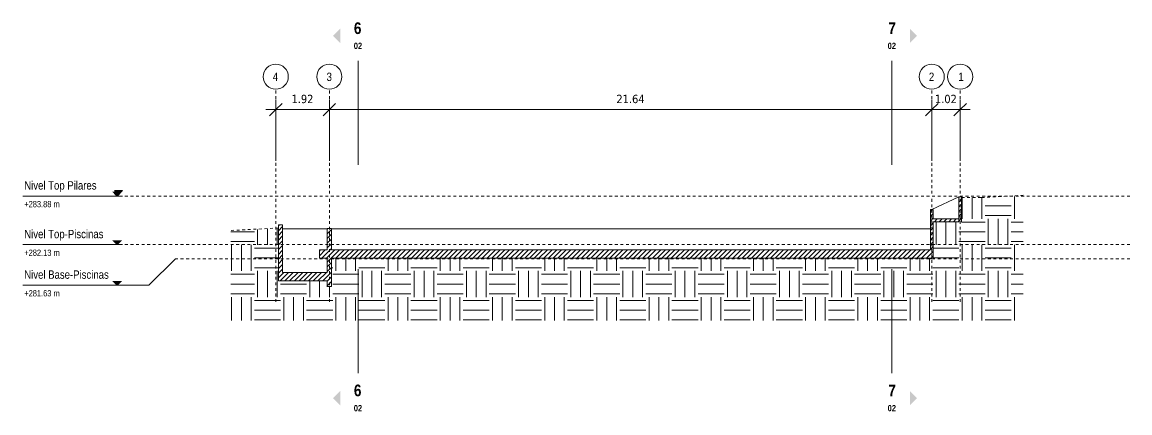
# Model space of a CAD drawing. Header units: metres. Extents: x -223 to 290, y -76 to 118.
# Drawn here: x 106.48 to 146.28, y -9.73 to 4.3 of the extents above; entities that cross this region are included whole.
import ezdxf

# ---------------------------------------------------------------- set-up
doc = ezdxf.new("R2010")
doc.units = ezdxf.units.M
for name, pattern in [('Centre', [0.03175, 0.00635, -0.00475, 0.0159, -0.00475]), ('Demolished', [0.0048, 0.0032, -0.0016]), ('Grid Line', [0.022225, 0.0127, -0.003175, 0.003175, -0.003175])]:
    doc.linetypes.add(name, pattern=pattern)
for name, color, linetype, lineweight in [('A-ANNO-DIMS', 7, 'Continuous', 9), ('A-ANNO-DIMS-150', 7, 'Continuous', 9), ('A-DETL-DEMO', 7, 'Demolished', 9), ('A-DETL-GENF', 7, 'Continuous', 9), ('A-FLOR', 7, 'Continuous', 9), ('A-FLOR-LEVL', 7, 'Continuous', 9), ('A-FLOR-PATT', 7, 'Continuous', 35), ('A-WALL', 7, 'Continuous', 9), ('A-WALL-PATT', 7, 'Continuous', 35), ('G-ANNO-SYMB', 7, 'Continuous', 9), ('S-GRID', 7, 'Continuous', 9), ('S-GRID-IDEN', 7, 'Continuous', 9)]:
    doc.layers.add(name, color=color, linetype=linetype, lineweight=lineweight)
doc.styles.add('Saira Condensed', font='SairaCondensed-Regular.ttf', dxfattribs={"height": 0.3})
doc.styles.add('Saira Condensed_1', font='SairaCondensed-Regular.ttf', dxfattribs={"height": 0.225})
doc.styles.add('Saira Condensed_B', font='', dxfattribs={"height": 0.225})
doc.styles.add('Saira Condensed_B_1', font='', dxfattribs={"height": 0.42})
doc.styles.add('Tahoma', font='tahoma.ttf', dxfattribs={"height": 0.3})
doc.styles.get('Saira Condensed_B').set_extended_font_data('Saira Condensed', bold=True)
doc.styles.get('Saira Condensed_B_1').set_extended_font_data('Saira Condensed', bold=True)
doc.dimstyles.new('R_Tahoma_2_0', dxfattribs={"dimscale": 0.3048, "dimtxt": 0.313206, "dimasz": 1.476378, "dimexe": 1.181102, "dimexo": 0.738189, "dimgap": 0.492126, "dimtad": 1, "dimrnd": 0.01, "dimzin": 0, "dimdsep": 46, "dimtxsty": 'Tahoma', "dimblk1": 'OBLIQUE', "dimblk2": 'OBLIQUE', "dimsah": 1, "dimcen": 0.09, "dimdle": 1.181102, "dimazin": 2, "dimtfac": 1, "dimtdec": 4, "dimtix": 1, "dimtmove": 0, "dimatfit": 3, "dimfxl": 1, "dimtvp": 1, "dimtolj": 1, "dimtzin": 0, "dimarcsym": 2})
pattern_1 = [(45, (125.13835, -3.582), (-0.0848528, 0.0848528), [])]

# ---------------------------------------------------------------- blocks, each defined once
blk = doc.blocks.new('Level - Con_Triangulo-1145791-Sección 07')
at = {"layer": 'A-FLOR-LEVL', "true_color": 0xe2e2e2}
blk.add_hatch(color=254, dxfattribs=at).paths.add_polyline_path([(-111.977, -3.497), (-111.784, -3.69), (-111.591, -3.497)])
at = {"layer": 'A-FLOR-LEVL', "color": 253, "true_color": 0xaaaaaa}
for p, q in [((-111.977, -3.497), (-111.591, -3.497)), ((-111.784, -3.69), (-111.977, -3.497)), ((-111.591, -3.497), (-111.784, -3.69)), ((-111.591, -3.69), (-115.168, -3.69))]:
    blk.add_line(p, q, dxfattribs=at)
blk = doc.blocks.new('Grid - 3mm-1144979-Sección 07')
at = {"layer": 'S-GRID-IDEN', "color": 253, "true_color": 0xaaaaaa}
blk.add_circle((-82.516, 2.342), 0.45, dxfattribs=at)
blk = doc.blocks.new('Section - Símbolo_Detalle_Plano-1146154-Sección 07')
at = {"layer": 'G-ANNO-SYMB', "true_color": 0x808080}
blk.add_hatch(color=8, dxfattribs=at).paths.add_polyline_path([(-103.769, -8.946), (-103.769, -9.457), (-104.024, -9.201)])
blk = doc.blocks.new('DIMBLOCK77-Sección 07')
at = {"layer": 'A-ANNO-DIMS-150'}
for p, q in [((139.163, 1.158), (139.163, 1.518)), ((140.182, 1.158), (140.182, 1.518)), ((140.542, 1.158), (139.163, 1.158)), ((139.163, 1.158), (139.163, -0.676)), ((140.182, 1.158), (140.182, -0.676))]:
    blk.add_line(p, q, dxfattribs=at)
at = {"layer": 'A-ANNO-DIMS-150', "lineweight": 35}
for p, q in [((139.163, 1.158), (139.388, 1.383)), ((140.182, 1.158), (140.407, 1.383)), ((139.163, 1.158), (138.938, 0.933)), ((140.182, 1.158), (139.957, 0.933))]:
    blk.add_line(p, q, dxfattribs=at)
at = {"layer": 'A-ANNO-DIMS-150', "color": 0, "insert": (139.275, 1.692), "char_height": 0.3, "width": 0.95453, "attachment_point": 1, "line_spacing_factor": 0.994306, "style": 'Tahoma'}
blk.add_mtext('1.02', dxfattribs=at)
blk = doc.blocks.new('_Oblique')
at = {"color": 0, "linetype": 'ByBlock', "lineweight": -2}
blk.add_line((-0.5, -0.5), (0.5, 0.5), dxfattribs=at)
blk = doc.blocks.new('DIMBLOCK78-Sección 07')
at = {"layer": 'A-ANNO-DIMS-150'}
for p, q in [((117.52, 1.158), (117.52, 1.518)), ((139.163, 1.158), (139.163, 1.518)), ((139.163, 1.158), (117.52, 1.158)), ((117.52, 1.158), (117.52, -0.676)), ((139.163, 1.158), (139.163, -0.676))]:
    blk.add_line(p, q, dxfattribs=at)
at = {"layer": 'A-ANNO-DIMS-150', "lineweight": 35}
for p, q in [((117.52, 1.158), (117.745, 1.383)), ((139.163, 1.158), (139.388, 1.383)), ((117.52, 1.158), (117.295, 0.933)), ((139.163, 1.158), (138.938, 0.933))]:
    blk.add_line(p, q, dxfattribs=at)
at = {"layer": 'A-ANNO-DIMS-150', "color": 0, "insert": (127.832, 1.692), "char_height": 0.3, "width": 1.223, "attachment_point": 1, "line_spacing_factor": 0.994306, "style": 'Tahoma'}
blk.add_mtext('21.64', dxfattribs=at)
blk = doc.blocks.new('DIMBLOCK79-Sección 07')
at = {"layer": 'A-ANNO-DIMS-150'}
for p, q in [((115.596, 1.158), (115.596, 1.518)), ((117.52, 1.158), (117.52, 1.518)), ((117.52, 1.158), (115.236, 1.158)), ((115.596, 1.158), (115.596, -0.676)), ((117.52, 1.158), (117.52, -0.676))]:
    blk.add_line(p, q, dxfattribs=at)
at = {"layer": 'A-ANNO-DIMS-150', "lineweight": 35}
for p, q in [((115.596, 1.158), (115.821, 1.383)), ((117.52, 1.158), (117.745, 1.383)), ((115.596, 1.158), (115.371, 0.933)), ((117.52, 1.158), (117.295, 0.933))]:
    blk.add_line(p, q, dxfattribs=at)
at = {"layer": 'A-ANNO-DIMS-150', "color": 0, "insert": (116.16, 1.692), "char_height": 0.3, "width": 0.95453, "attachment_point": 1, "line_spacing_factor": 0.994306, "style": 'Tahoma'}
blk.add_mtext('1.92', dxfattribs=at)

msp = doc.modelspace()

# ---------------------------------------------------------------- hatches: boundary and pattern name
at = {"layer": 'A-DETL-GENF', "true_color": 0xc0c0c0}
h = msp.add_hatch(dxfattribs=at)
h.set_pattern_fill('FP_29', color=9, style=0, pattern_type=2)
h.set_pattern_definition([(0, (125.13835, -3.582), (0.9375, 0.9375), [0.9375, -0.9375]), (0, (125.13835, -3.231), (0.9375, 0.9375), [0.9375, -0.9375]), (0, (125.13835, -2.879), (0.9375, 0.9375), [0.9375, -0.9375]), (90, (125.25535, -2.762), (-0.9375, 0.9375), [0.9375, -0.9375]), (90, (125.60735, -2.762), (-0.9375, 0.9375), [0.9375, -0.9375]), (90, (125.95935, -2.762), (-0.9375, 0.9375), [0.9375, -0.9375])])
h.paths.add_polyline_path([(121.053, -6.413), (142.441, -6.413), (142.441, -1.944), (140.942, -1.998), (140.242, -1.998), (140.242, -2.885), (139.232, -2.885), (139.232, -4.197), (117.602, -4.197), (117.602, -5.204), (117.435, -5.204), (117.435, -4.995), (115.673, -4.995), (115.673, -3.105), (113.985, -3.197), (113.985, -6.413), (117.489, -6.413)])
at = {"layer": 'A-FLOR-PATT', "lineweight": 9, "true_color": 0x808080}
h = msp.add_hatch(dxfattribs=at)
h.set_pattern_fill('FP_28', color=8, style=0, pattern_type=2)
h.set_pattern_definition(pattern_1)
h.paths.add_polyline_path([(139.213, -2.866), (140.132, -2.866), (140.132, -2.766), (139.213, -2.766)])
h = msp.add_hatch(dxfattribs=at)
h.set_pattern_fill('FP_28', color=8, style=0, pattern_type=2)
h.set_pattern_definition(pattern_1)
h.paths.add_polyline_path([(139.213, -4.178), (139.213, -3.878), (117.164, -3.878), (117.164, -4.178), (139.113, -4.178)])
h = msp.add_hatch(dxfattribs=at)
h.set_pattern_fill('FP_28', color=8, style=0, pattern_type=2)
h.set_pattern_definition(pattern_1)
h.paths.add_polyline_path([(117.489, -4.99), (117.595, -4.99), (117.595, -4.69), (115.688, -4.69), (115.688, -4.99), (117.445, -4.99)])
at = {"layer": 'A-WALL-PATT', "lineweight": 9, "true_color": 0x808080}
h = msp.add_hatch(dxfattribs=at)
h.set_pattern_fill('FP_28', color=8, style=0, pattern_type=2)
h.set_pattern_definition(pattern_1)
h.paths.add_polyline_path([(140.232, -2.885), (140.232, -1.971), (140.132, -1.971), (140.132, -2.885)])
h = msp.add_hatch(dxfattribs=at)
h.set_pattern_fill('FP_28', color=8, style=0, pattern_type=2)
h.set_pattern_definition(pattern_1)
h.paths.add_polyline_path([(139.213, -4.194), (139.213, -4.178), (139.113, -4.178), (139.113, -4.194)])
h.paths.add_polyline_path([(139.113, -3.878), (139.213, -3.878), (139.213, -2.432), (139.113, -2.432)])
h = msp.add_hatch(dxfattribs=at)
h.set_pattern_fill('FP_28', color=8, style=0, pattern_type=2)
h.set_pattern_definition(pattern_1)
h.paths.add_polyline_path([(115.688, -4.69), (115.838, -4.69), (115.838, -2.984), (115.688, -2.984)])
h = msp.add_hatch(dxfattribs=at)
h.set_pattern_fill('FP_28', color=8, style=0, pattern_type=2)
h.set_pattern_definition(pattern_1)
h.paths.add_polyline_path([(117.595, -5.194), (117.595, -4.99), (117.445, -4.99), (117.445, -5.194), (117.489, -5.194)])
h.paths.add_polyline_path([(117.445, -4.69), (117.595, -4.69), (117.595, -4.178), (117.445, -4.178)])
h.paths.add_polyline_path([(117.489, -3.878), (117.595, -3.878), (117.595, -3.115), (117.445, -3.115), (117.445, -3.878)])

# ---------------------------------------------------------------- linework, layer by layer
at = {"layer": 'A-DETL-DEMO'}
for p, q in [((140.951, -1.997), (142.441, -1.919)), ((140.232, -1.997), (140.951, -1.997)), ((115.688, -3.092), (113.924, -3.184))]:
    msp.add_line(p, q, dxfattribs=at)
at = {"layer": 'A-FLOR', "lineweight": 18}
for p, q in [((140.132, -2.766), (139.213, -2.766)), ((139.213, -2.866), (140.132, -2.866)), ((117.445, -3.878), (117.164, -3.878)), ((117.164, -3.878), (117.164, -4.178)), ((139.113, -3.878), (117.595, -3.878)), ((139.213, -4.178), (139.213, -3.878)), ((117.164, -4.178), (117.445, -4.178)), ((117.595, -4.178), (139.113, -4.178)), ((115.688, -4.69), (115.688, -4.99)), ((117.445, -4.69), (115.838, -4.69)), ((117.595, -4.99), (117.595, -4.69)), ((115.688, -4.99), (117.445, -4.99))]:
    msp.add_line(p, q, dxfattribs=at)
at = {"layer": 'A-FLOR'}
for p, q in [((117.162, -3.878), (117.164, -3.878)), ((117.164, -4.178), (117.162, -4.178))]:
    msp.add_line(p, q, dxfattribs=at)
at = {"layer": 'A-FLOR-LEVL', "color": 253, "linetype": 'Centre', "true_color": 0xaaaaaa}
for p, q in [((146.278, -1.944), (110.087, -1.944)), ((146.278, -4.194), (111.992, -4.194))]:
    msp.add_line(p, q, dxfattribs=at)
at = {"layer": 'A-FLOR-LEVL', "color": 253, "true_color": 0xaaaaaa}
msp.add_line((111.992, -4.194), (111.04, -5.147), dxfattribs=at)
at = {"layer": 'A-WALL'}
for p, q in [((140.131, -1.971), (139.161, -2.432)), ((139.161, -2.432), (140.13, -1.971)), ((140.132, -1.971), (140.13, -1.971)), ((115.84, -2.984), (115.838, -2.984)), ((115.84, -4.69), (115.84, -2.984)), ((117.445, -3.125), (115.84, -3.125)), ((139.113, -3.125), (117.595, -3.125)), ((117.162, -4.178), (117.162, -3.878)), ((115.69, -4.99), (115.69, -4.995)), ((117.435, -5.194), (117.445, -5.194)), ((117.595, -5.194), (117.602, -5.194))]:
    msp.add_line(p, q, dxfattribs=at)
at = {"layer": 'A-WALL', "lineweight": 18}
for p, q in [((140.232, -1.971), (140.132, -1.971)), ((140.132, -1.971), (140.132, -2.885)), ((140.232, -2.885), (140.232, -1.971)), ((139.213, -2.432), (139.113, -2.432)), ((139.113, -2.432), (139.113, -3.878)), ((139.213, -2.766), (139.213, -2.432)), ((115.838, -2.984), (115.688, -2.984)), ((115.688, -2.984), (115.688, -4.69)), ((115.838, -4.69), (115.838, -2.984)), ((117.595, -3.115), (117.445, -3.115)), ((117.445, -3.115), (117.445, -3.878)), ((117.595, -3.878), (117.595, -3.115)), ((139.213, -3.878), (139.213, -2.866)), ((117.445, -4.178), (117.445, -4.69)), ((117.595, -4.69), (117.595, -4.178)), ((139.113, -4.178), (139.113, -4.194)), ((139.113, -4.194), (139.213, -4.194)), ((139.213, -4.194), (139.213, -4.178)), ((117.445, -4.99), (117.445, -5.194)), ((117.595, -5.194), (117.595, -4.99)), ((117.445, -5.194), (117.595, -5.194))]:
    msp.add_line(p, q, dxfattribs=at)
at = {"layer": 'G-ANNO-SYMB', "lineweight": 18}
for p, q in [((118.554, 2.908), (118.554, -0.828)), ((137.733, 2.908), (137.733, -0.828)), ((118.554, -4.565), (118.554, -8.301)), ((137.733, -4.565), (137.733, -8.301))]:
    msp.add_line(p, q, dxfattribs=at)
at = {"layer": 'S-GRID', "color": 254, "linetype": 'Grid Line', "true_color": 0xd4d4d4}
for p, q in [((115.596, -1.858), (115.596, 1.892)), ((117.52, -1.858), (117.52, 1.892)), ((139.163, -1.858), (139.163, 1.892)), ((140.182, -1.858), (140.182, 1.892)), ((115.596, -5.747), (115.596, -1.997)), ((117.52, -5.747), (117.52, -1.997)), ((139.163, -5.747), (139.163, -1.997)), ((140.182, -5.747), (140.182, -1.997))]:
    msp.add_line(p, q, dxfattribs=at)

# ---------------------------------------------------------------- block references
at = {"layer": 'A-FLOR-LEVL', "color": 253, "true_color": 0xaaaaaa}
for p in [(221.678, 1.746), (221.678, 0), (221.678, -1.457)]:
    msp.add_blockref('Level - Con_Triangulo-1145791-Sección 07', p, dxfattribs=at)
at = {"layer": 'G-ANNO-SYMB', "color": 8, "lineweight": 18, "true_color": 0x808080, "extrusion": (0, 0, -1), "rotation": 180}
msp.add_blockref('Section - Símbolo_Detalle_Plano-1146154-Sección 07', (-221.678, -5.393), dxfattribs=at)
at = {"layer": 'G-ANNO-SYMB', "color": 8, "lineweight": 18, "true_color": 0x808080, "rotation": 180}
msp.add_blockref('Section - Símbolo_Detalle_Plano-1146154-Sección 07', (34.608, -5.393), dxfattribs=at)
at = {"layer": 'G-ANNO-SYMB', "color": 8, "lineweight": 18, "true_color": 0x808080}
msp.add_blockref('Section - Símbolo_Detalle_Plano-1146154-Sección 07', (221.678, 0), dxfattribs=at)
at = {"layer": 'G-ANNO-SYMB', "color": 8, "lineweight": 18, "true_color": 0x808080, "extrusion": (0, 0, -1)}
msp.add_blockref('Section - Símbolo_Detalle_Plano-1146154-Sección 07', (-34.608, 0), dxfattribs=at)
at = {"layer": 'S-GRID-IDEN', "color": 253, "true_color": 0xaaaaaa}
for p in [(198.112, 0), (200.036, 0), (221.678, 0), (222.698, 0)]:
    msp.add_blockref('Grid - 3mm-1144979-Sección 07', p, dxfattribs=at)

# ---------------------------------------------------------------- texts
at = {"layer": 'G-ANNO-SYMB', "char_height": 0.42, "attachment_point": 1, "style": 'Saira Condensed_B_1'}
for s, insert, width in [('\\fSaira Condensed|b1|i0|c0|p2|;6', (118.403, 4.293), 0.36076), ('\\fSaira Condensed|b1|i0|c0|p2|;7', (137.602, 4.293), 0.31266), ('\\fSaira Condensed|b1|i0|c0|p2|;6', (118.403, -8.716), 0.36076), ('\\fSaira Condensed|b1|i0|c0|p2|;7', (137.602, -8.716), 0.31266)]:
    msp.add_mtext(s, dxfattribs=dict(at, insert=insert, width=width))
at = {"layer": 'G-ANNO-SYMB', "color": 8, "true_color": 0x808080, "char_height": 0.225, "width": 0.37278, "attachment_point": 1, "style": 'Saira Condensed_B', "bg_fill": 3, "box_fill_scale": 1.25, "bg_fill_color": 256, "bg_fill_true_color": 13158600, "bg_fill_transparency": 0}
for insert in [(118.398, 3.561), (137.577, 3.561), (118.398, -9.449), (137.577, -9.449)]:
    msp.add_mtext('02', dxfattribs=dict(at, insert=insert))
at = {"layer": 'S-GRID-IDEN', "color": 253, "true_color": 0xaaaaaa, "char_height": 0.3, "attachment_point": 1, "style": 'Saira Condensed'}
for s, insert, width in [('4', (115.487, 2.487), 0.25253), ('3', (117.421, 2.487), 0.22848), ('2', (139.059, 2.487), 0.24051), ('1', (140.118, 2.487), 0.1443)]:
    msp.add_mtext(s, dxfattribs=dict(at, insert=insert, width=width))

# ---------------------------------------------------------------- dimensions: what is measured, and where the dimension line sits
at = {"layer": 'A-ANNO-DIMS'}
for base, p1, p2, override, picture, middle in [((115.596, 1.158), (117.52, -0.901), (115.596, -0.901), {"dimpost": '<>', "dimfxl": 1.9238}, 'DIMBLOCK79-Sección 07', (116.558, 1.464)), ((117.52, 1.158), (139.163, -0.901), (117.52, -0.901), {"dimpost": '<>', "dimfxl": 21.642796}, 'DIMBLOCK78-Sección 07', (128.341, 1.464)), ((139.163, 1.158), (140.182, -0.901), (139.163, -0.901), {"dimpost": '<>', "dimfxl": 1.019677}, 'DIMBLOCK77-Sección 07', (139.673, 1.464))]:
    dim = msp.add_linear_dim(base=base, p1=p1, p2=p2, dimstyle='R_Tahoma_2_0', override=override, dxfattribs=at)
    dim.commit()
    dim.dimension.update_dxf_attribs({"geometry": picture, "text_midpoint": middle})

# ---------------------------------------------------------------- next in the draw order: texts
at = {"layer": 'A-FLOR-LEVL', "color": 9, "true_color": 0xb7b7b7, "attachment_point": 1, "bg_fill": 3, "box_fill_scale": 1.25, "bg_fill_color": 256, "bg_fill_true_color": 13158600, "bg_fill_transparency": 0}
for s, insert, char_height, width, style in [('Nivel Top Pilares', (106.559, -1.412), 0.3, 3.16266, 'Saira Condensed'), ('+283.88 m', (106.559, -2.121), 0.225, 1.50316, 'Saira Condensed_1'), ('Nivel Top-Piscinas', (106.559, -3.159), 0.3, 3.47532, 'Saira Condensed'), ('+282.13 m', (106.559, -3.868), 0.225, 1.39494, 'Saira Condensed_1'), ('Nivel Base-Piscinas', (106.559, -4.615), 0.3, 3.69177, 'Saira Condensed'), ('+281.63 m', (106.559, -5.324), 0.225, 1.40696, 'Saira Condensed_1')]:
    msp.add_mtext(s, dxfattribs=dict(at, insert=insert, char_height=char_height, width=width, style=style))

# ---------------------------------------------------------------- next in the draw order: linework, layer by layer
at = {"layer": 'A-FLOR-LEVL', "color": 253, "linetype": 'Centre', "true_color": 0xaaaaaa}
msp.add_line((146.278, -3.69), (110.087, -3.69), dxfattribs=at)
at = {"layer": 'A-FLOR-LEVL', "color": 253, "true_color": 0xaaaaaa}
msp.add_line((111.04, -5.147), (110.087, -5.147), dxfattribs=at)

doc.saveas('drawing.dxf')
